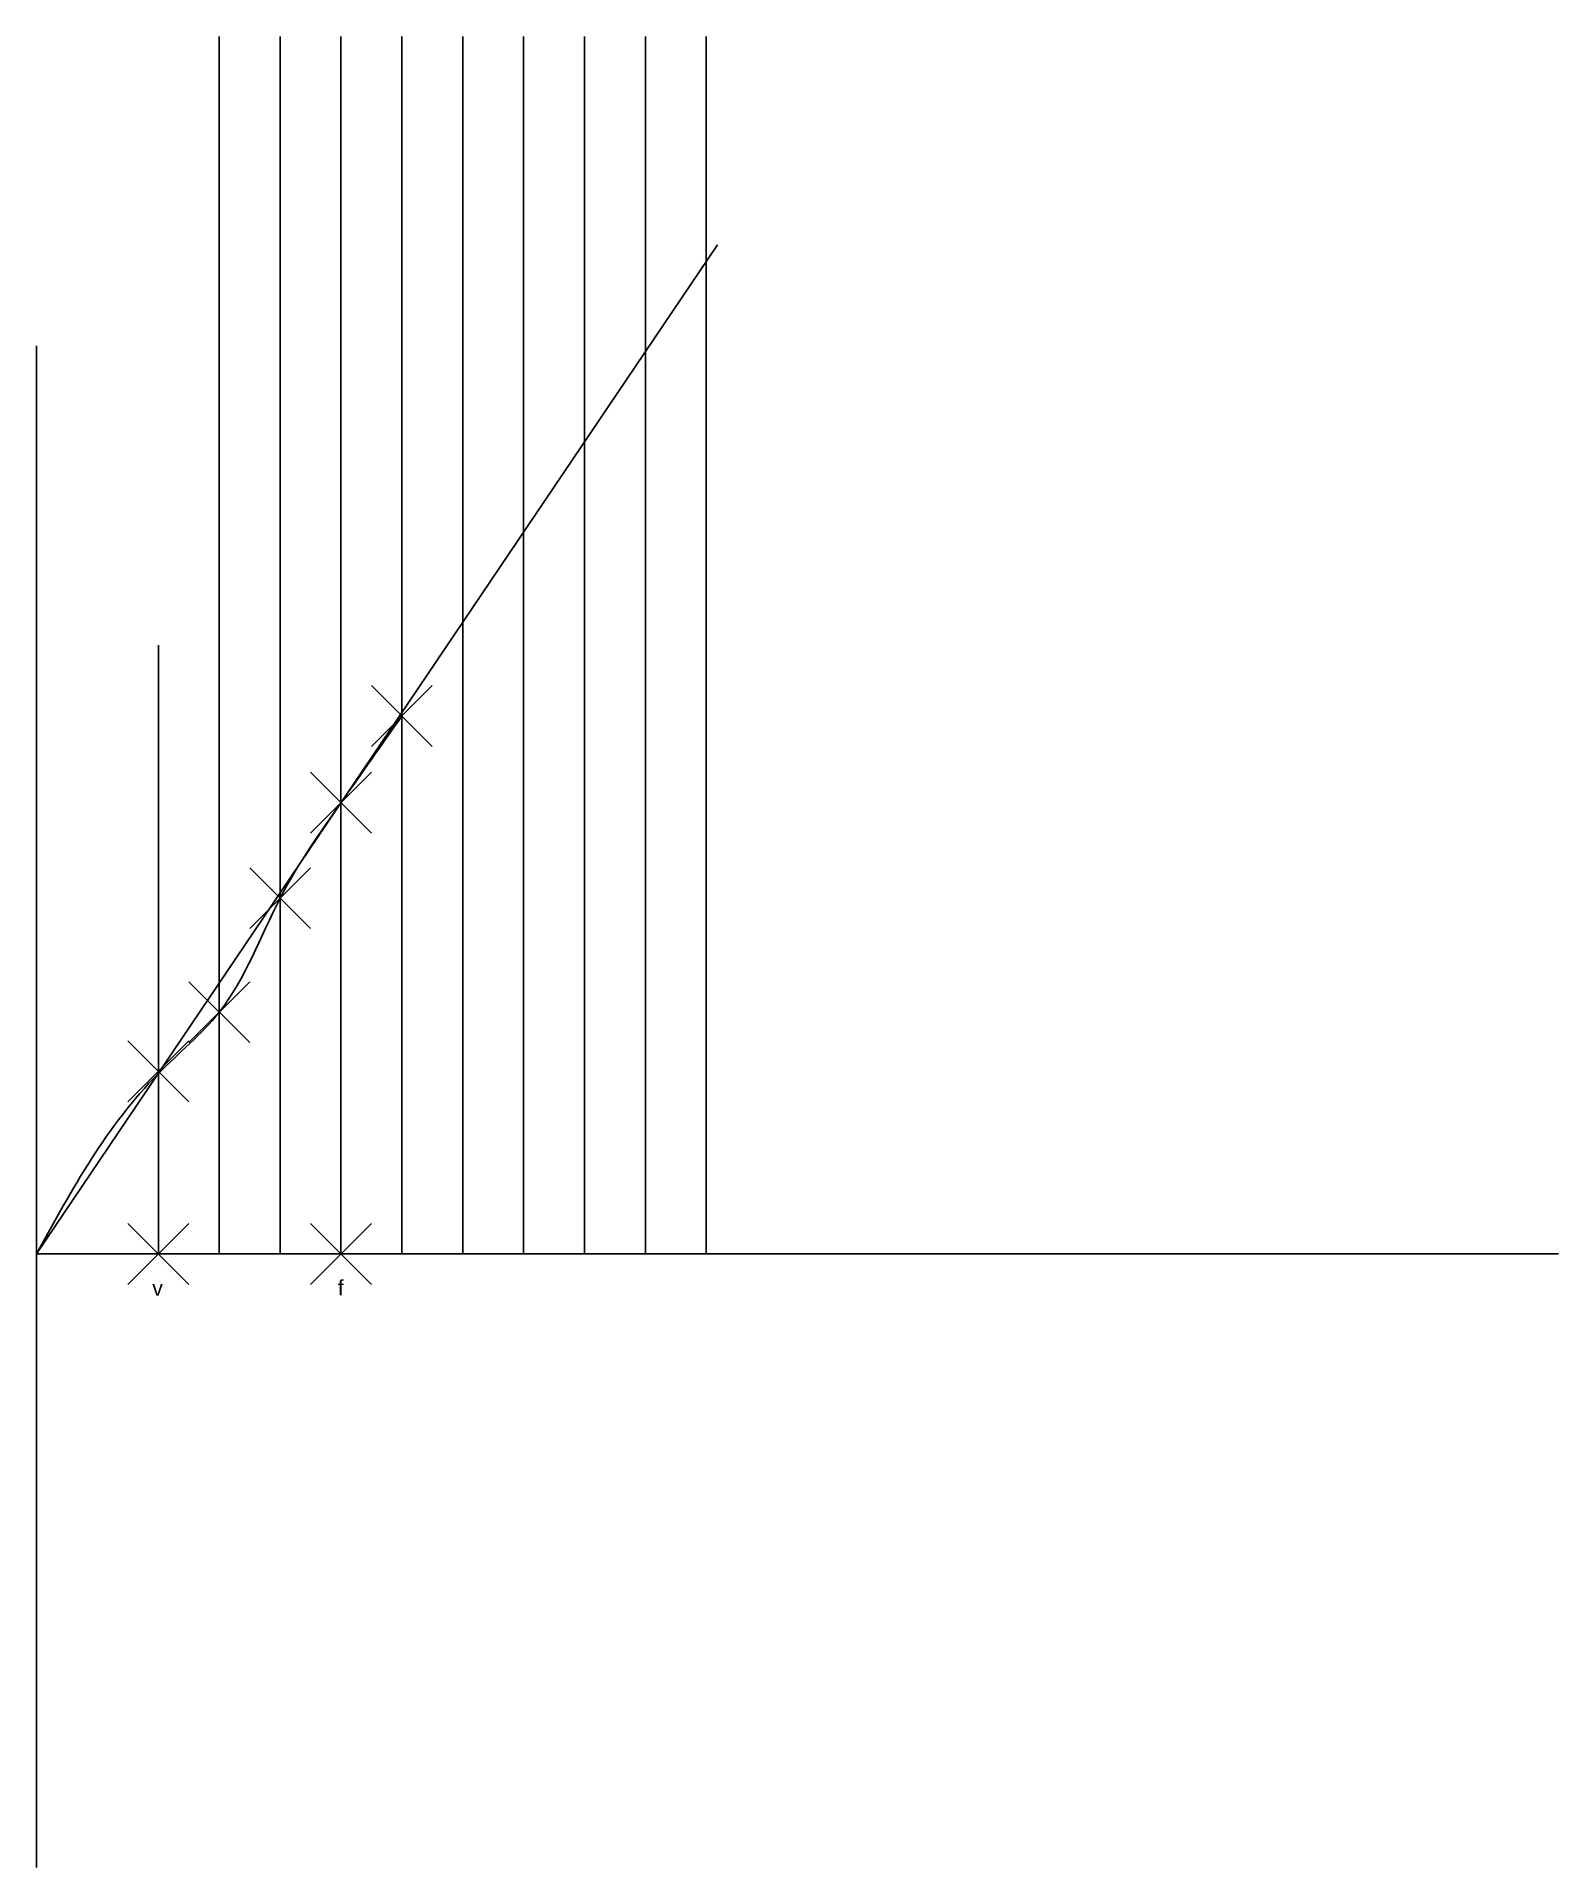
# Model space of a CAD drawing. Header units: millimetres. Extents: x 202 to 452, y 99 to 400.
import ezdxf

# ---------------------------------------------------------------- set-up
doc = ezdxf.new("R2010")
doc.units = ezdxf.units.MM
doc.header["$PDMODE"] = 3
doc.header["$PDSIZE"] = 5
doc.styles.get("Standard").update_dxf_attribs({"font": 'arial.ttf'})

msp = doc.modelspace()

# ---------------------------------------------------------------- linework, layer by layer
for p, q in [((232.02, 200.19), (232.02, 400.19)), ((242.02, 200.19), (242.02, 400.19)), ((252.02, 200.19), (252.02, 400.19)), ((262.02, 200.19), (262.02, 400.19)), ((272.02, 200.19), (272.02, 400.19)), ((282.02, 200.19), (282.02, 400.19)), ((292.02, 200.19), (292.02, 400.19)), ((292.02, 200.19), (292.02, 400.19)), ((302.02, 200.19), (302.02, 400.19)), ((302.02, 200.19), (302.02, 400.19)), ((312.02, 200.19), (312.02, 400.19)), ((202.02, 200.19), (313.86, 366)), ((202.02, 349.41), (202.02, 99.41)), ((222.02, 200.19), (222.02, 300.19)), ((202.02, 200.19), (452.02, 200.19))]:
    msp.add_line(p, q)
msp.add_spline([(202.02, 200.19), (222.02, 229.84), (232.02, 239.92), (242.02, 258.65), (252.02, 274.32), (262.02, 288.58)], degree=3)
for p in [(262.02, 288.58), (252.02, 274.32), (242.02, 258.65), (232.02, 239.92), (222.02, 230.19), (222.02, 200.19), (252.02, 200.19)]:
    msp.add_point(p)

# ---------------------------------------------------------------- texts
for s, p in [('f', (251.49, 193.41)), ('v', (221.01, 193.34))]:
    msp.add_text(s, height=2.5).set_placement(p)

doc.saveas('drawing.dxf')
